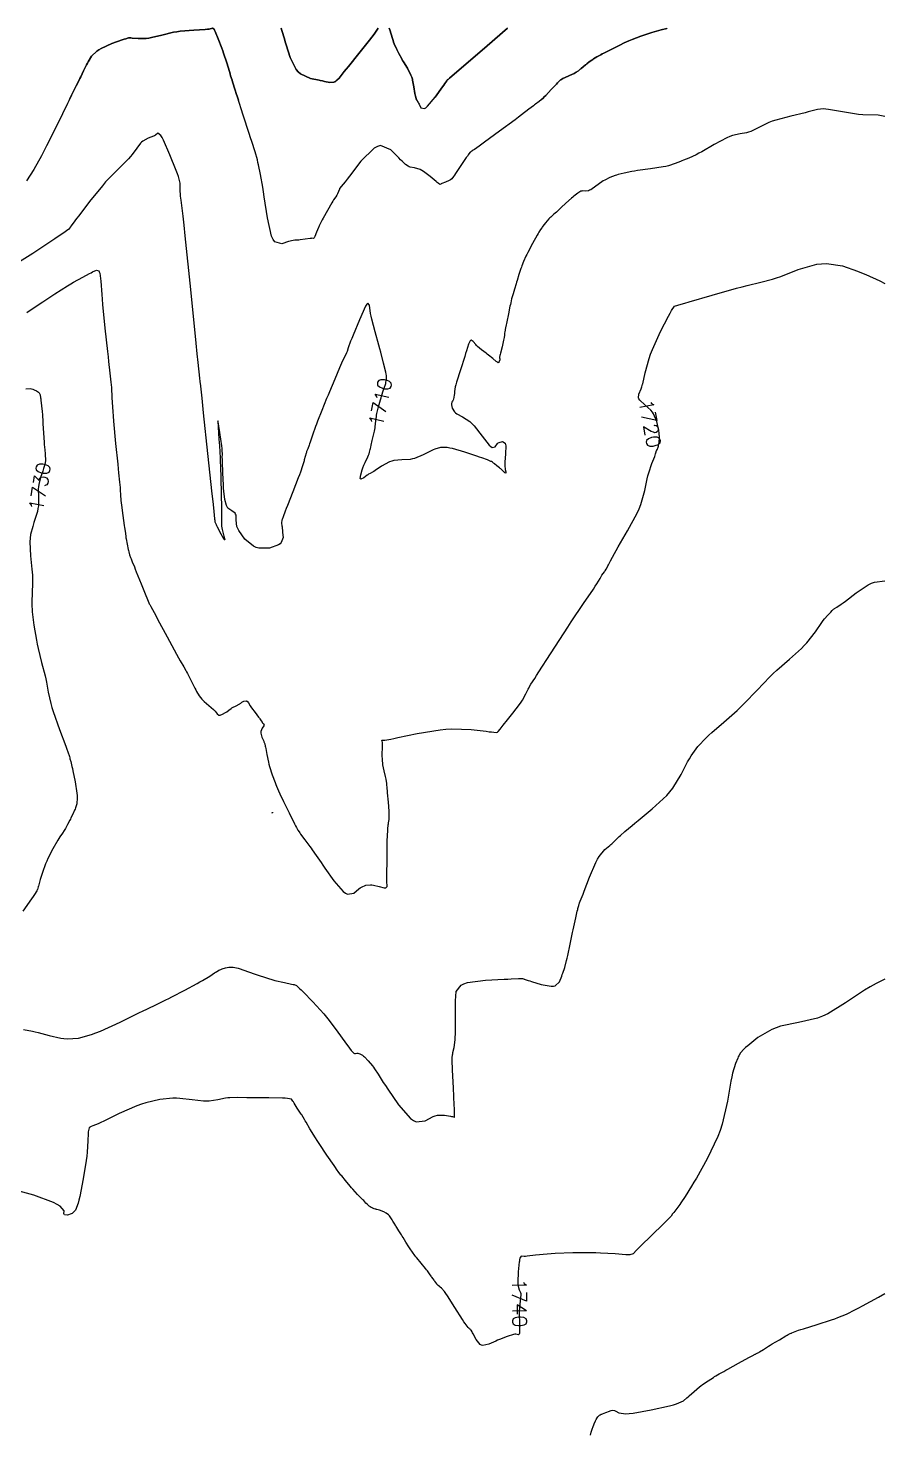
# Model space of a CAD drawing. Header units: metres. Extents: x 837477 to 838477, y 1189014 to 1191014.
# Drawn here: x 838248.2 to 838476.5, y 1190638.9 to 1191013.9 of the extents above; entities that cross this region are included whole.
import ezdxf

# ---------------------------------------------------------------- set-up
doc = ezdxf.new("R2010")
doc.units = ezdxf.units.M
doc.header["$LTSCALE"] = 0.3
doc.layers.add('COTAS 10', color=1, linetype='Continuous')
doc.styles.get("Standard").update_dxf_attribs({"font": 'simplex.shx'})

msp = doc.modelspace()

# ---------------------------------------------------------------- linework, layer by layer
at = {"layer": 'COTAS 10'}
for points, elevation in [([(838384.742, 1190994.695), (838385.407, 1190995.26), (838385.745, 1190995.581), (838386.106, 1190995.937), (838387.602, 1190997.513), (838388.988, 1190999.01), (838389.28, 1190999.317), (838389.531, 1190999.577), (838389.971, 1191000), (838390.104, 1191000.128), (838390.649, 1191000.45), (838390.881, 1191000.567), (838391.15, 1191000.696), (838392.417, 1191001.259), (838393.703, 1191001.848), (838393.984, 1191001.993), (838394.232, 1191002.13), (838394.857, 1191002.558), (838395.3, 1191002.948), (838395.434, 1191003.062), (838395.573, 1191003.178), (838396.115, 1191003.616), (838396.711, 1191004.085), (838396.883, 1191004.221), (838397.06, 1191004.358), (838397.723, 1191004.876), (838398.446, 1191005.405), (838398.66, 1191005.551), (838398.879, 1191005.696), (838399.718, 1191006.217), (838400.81, 1191006.82), (838401.188, 1191007.018), (838401.599, 1191007.229), (838403.359, 1191008.099), (838405.122, 1191008.965), (838405.535, 1191009.173), (838405.916, 1191009.367), (838407.021, 1191009.953), (838408.242, 1191010.526), (838408.696, 1191010.712), (838409.2, 1191010.91), (838411.44, 1191011.723), (838413.835, 1191012.527), (838414.438, 1191012.718), (838415.015, 1191012.897), (838416.879, 1191013.429), (838418.358, 1191013.832), (838418.496, 1191013.872), (838418.358, 1191013.832), (838416.879, 1191013.429), (838415.015, 1191012.897), (838414.438, 1191012.718), (838413.835, 1191012.527), (838411.44, 1191011.723), (838409.2, 1191010.91), (838408.696, 1191010.712), (838408.242, 1191010.526), (838407.021, 1191009.953), (838405.916, 1191009.367), (838405.535, 1191009.173), (838405.122, 1191008.965), (838403.359, 1191008.099), (838401.599, 1191007.229), (838401.188, 1191007.018), (838400.81, 1191006.82), (838399.718, 1191006.217), (838398.879, 1191005.696), (838398.66, 1191005.551), (838398.446, 1191005.405), (838397.723, 1191004.876), (838397.06, 1191004.358), (838396.883, 1191004.221), (838396.711, 1191004.085), (838396.115, 1191003.616), (838395.573, 1191003.178), (838395.434, 1191003.062), (838395.3, 1191002.948), (838394.857, 1191002.558), (838394.232, 1191002.13), (838393.984, 1191001.993), (838393.703, 1191001.848), (838392.417, 1191001.259), (838391.15, 1191000.696), (838390.881, 1191000.567), (838390.649, 1191000.45), (838390.104, 1191000.128), (838389.971, 1191000), (838389.531, 1190999.577), (838389.28, 1190999.317), (838388.988, 1190999.01), (838387.602, 1190997.513), (838386.106, 1190995.937), (838385.745, 1190995.581), (838385.407, 1190995.26), (838384.382, 1190994.39), (838383.429, 1190993.676), (838383.137, 1190993.452), (838382.833, 1190993.219), (838381.633, 1190992.283), (838379.655, 1190990.772), (838378.861, 1190990.177), (838377.959, 1190989.503), (838373.81, 1190986.43), (838369.839, 1190983.512), (838369.049, 1190982.937), (838368.393, 1190982.463), (838367.145, 1190981.589), (838366.804, 1190981.384), (838366.72, 1190981.331), (838366.642, 1190981.28), (838366.397, 1190981.107), (838366.197, 1190980.951), (838366.146, 1190980.911), (838366.097, 1190980.872), (838365.935, 1190980.739), (838365.474, 1190980.13), (838365.237, 1190979.79), (838364.952, 1190979.376), (838363.525, 1190977.263), (838362.096, 1190975.139), (838361.81, 1190974.719), (838361.571, 1190974.371), (838361.101, 1190973.722), (838360.744, 1190973.486), (838360.576, 1190973.398), (838360.377, 1190973.301), (838359.407, 1190972.872), (838358.461, 1190972.479), (838358.277, 1190972.404), (838358.126, 1190972.345), (838357.866, 1190972.255), (838357.457, 1190972.581), (838357.213, 1190972.784), (838356.913, 1190973.036), (838355.358, 1190974.352), (838353.544, 1190975.698), (838353.08, 1190975.969), (838352.634, 1190976.196), (838351.161, 1190976.647), (838349.962, 1190976.881), (838349.688, 1190976.97), (838349.439, 1190977.069), (838348.748, 1190977.517), (838347.829, 1190978.439), (838347.437, 1190978.837), (838346.984, 1190979.298), (838344.85, 1190981.479), (838342.087, 1190982.593), (838341.239, 1190982.38), (838340.354, 1190981.942), (838336.857, 1190978.477), (838333.782, 1190974.435), (838333.164, 1190973.632), (838332.647, 1190972.966), (838331.619, 1190971.703), (838331.279, 1190971.272), (838331.195, 1190971.13), (838331.116, 1190970.978), (838330.864, 1190970.35), (838330.617, 1190969.711), (838330.539, 1190969.552), (838330.458, 1190969.402), (838330.133, 1190968.927), (838329.583, 1190968.111), (838329.36, 1190967.746), (838329.106, 1190967.32), (838327.933, 1190965.279), (838326.795, 1190963.256), (838326.563, 1190962.842), (838326.367, 1190962.49), (838325.959, 1190961.747), (838325.714, 1190961.204), (838325.62, 1190960.979), (838325.515, 1190960.72), (838325.043, 1190959.517), (838324.58, 1190958.399), (838324.481, 1190958.194), (838324.394, 1190958.035), (838324.185, 1190957.842), (838323.775, 1190957.876), (838323.561, 1190957.86), (838323.303, 1190957.834), (838320.626, 1190957.455), (838320.31, 1190957.42), (838320.022, 1190957.395), (838319.228, 1190957.374), (838318.328, 1190957.242), (838317.975, 1190957.146), (838317.577, 1190957.024), (838315.762, 1190956.369), (838313.89, 1190956.942), (838313.456, 1190957.595), (838313.058, 1190958.462), (838311.924, 1190963.375), (838311.101, 1190968.978), (838310.899, 1190970.279), (838310.709, 1190971.473), (838310.118, 1190974.879), (838309.576, 1190977.45), (838309.418, 1190978.117), (838309.256, 1190978.764), (838308.639, 1190980.936), (838307.77, 1190983.677), (838307.448, 1190984.682), (838307.092, 1190985.794), (838305.511, 1190990.701), (838303.969, 1190995.476), (838303.637, 1190996.506), (838303.346, 1190997.408), (838302.638, 1190999.612), (838302.516, 1191000), (838302.132, 1191001.22), (838301.969, 1191001.747), (838301.796, 1191002.31), (838301.088, 1191004.641), (838300.275, 1191007.188), (838300.035, 1191007.888), (838299.79, 1191008.585), (838298.854, 1191011.083), (838298.028, 1191013.026), (838297.853, 1191013.372), (838297.701, 1191013.637), (838297.343, 1191013.902), (838296.446, 1191013.652), (838295.953, 1191013.593), (838295.354, 1191013.537), (838292.309, 1191013.368), (838288.726, 1191013.079), (838287.788, 1191012.948), (838286.874, 1191012.794), (838283.769, 1191012.053), (838281.006, 1191011.372), (838280.308, 1191011.256), (838279.639, 1191011.171), (838277.463, 1191011.127), (838275.859, 1191011.255), (838275.551, 1191011.28), (838275.301, 1191011.299), (838274.889, 1191011.328), (838274.201, 1191011.088), (838273.777, 1191010.938), (838273.252, 1191010.751), (838270.513, 1191009.772), (838267.609, 1191008.515), (838266.98, 1191008.153), (838266.427, 1191007.785), (838265.059, 1191006.402), (838264.205, 1191004.94), (838263.975, 1191004.521), (838263.747, 1191004.096), (838262.948, 1191002.511), (838262.171, 1191000.912), (838261.957, 1191000.478), (838261.743, 1191000.048), (838261.719, 1191000), (838260.976, 1190998.526), (838259.742, 1190996.049), (838259.234, 1190995.016), (838258.654, 1190993.833), (838255.959, 1190988.308), (838253.077, 1190982.499), (838252.378, 1190981.137), (838251.723, 1190979.882), (838249.719, 1190976.24), (838247.758, 1190973.208)], 1700), ([(838259.077, 1190994.695), (838259.234, 1190995.016), (838259.742, 1190996.049), (838260.976, 1190998.526), (838261.719, 1191000), (838261.743, 1191000.048), (838261.957, 1191000.478), (838262.171, 1191000.912), (838262.948, 1191002.511), (838263.747, 1191004.096), (838263.975, 1191004.521), (838264.205, 1191004.94), (838265.059, 1191006.402), (838266.427, 1191007.785), (838266.98, 1191008.153), (838267.609, 1191008.515), (838270.513, 1191009.772), (838273.252, 1191010.751), (838273.777, 1191010.938), (838274.201, 1191011.088), (838274.889, 1191011.328), (838275.301, 1191011.299), (838275.551, 1191011.28), (838275.859, 1191011.255), (838277.463, 1191011.127), (838279.639, 1191011.171), (838280.308, 1191011.256), (838281.006, 1191011.372), (838283.769, 1191012.053), (838286.874, 1191012.794), (838287.788, 1191012.948), (838288.726, 1191013.079), (838292.309, 1191013.368), (838295.354, 1191013.537), (838295.953, 1191013.593), (838296.446, 1191013.652), (838297.343, 1191013.902), (838297.701, 1191013.637), (838297.853, 1191013.372), (838298.028, 1191013.026), (838298.854, 1191011.083), (838299.79, 1191008.585), (838300.035, 1191007.888), (838300.275, 1191007.188), (838301.088, 1191004.641), (838301.796, 1191002.31), (838301.969, 1191001.747), (838302.132, 1191001.22), (838302.516, 1191000), (838302.638, 1190999.612), (838303.346, 1190997.408), (838303.637, 1190996.506), (838303.969, 1190995.476), (838304.221, 1190994.695)], 1700), ([(838351.784, 1190994.695), (838351.716, 1190994.824), (838351.401, 1190995.74), (838351.32, 1190996.095), (838351.242, 1190996.493), (838350.985, 1190998.296), (838350.637, 1191000), (838350.572, 1191000.321), (838350.396, 1191000.859), (838350.193, 1191001.388), (838349.237, 1191003.216), (838348.207, 1191004.885), (838347.957, 1191005.313), (838347.722, 1191005.727), (838347.003, 1191007.1), (838346.459, 1191008.214), (838346.336, 1191008.464), (838346.224, 1191008.689), (838345.916, 1191009.294), (838345.573, 1191010.205), (838345.439, 1191010.623), (838345.288, 1191011.114), (838344.601, 1191013.484), (838344.421, 1191013.872), (838344.601, 1191013.484), (838345.288, 1191011.114), (838345.439, 1191010.623), (838345.573, 1191010.205), (838345.916, 1191009.294), (838346.224, 1191008.689), (838346.336, 1191008.464), (838346.459, 1191008.214), (838347.003, 1191007.1), (838347.722, 1191005.727), (838347.957, 1191005.313), (838348.207, 1191004.885), (838349.237, 1191003.216), (838350.193, 1191001.388), (838350.396, 1191000.859), (838350.572, 1191000.321), (838350.637, 1191000), (838350.985, 1190998.296), (838351.242, 1190996.493), (838351.32, 1190996.095), (838351.401, 1190995.74), (838351.716, 1190994.824), (838352.094, 1190994.106), (838352.215, 1190993.877), (838352.342, 1190993.634), (838352.857, 1190992.648), (838353.776, 1190992.436), (838354.157, 1190992.681), (838354.594, 1190993.059), (838356.629, 1190995.52), (838358.568, 1190998.213), (838358.944, 1190998.736), (838359.25, 1190999.162), (838359.776, 1190999.899), (838359.836, 1190999.993), (838359.84, 1191000), (838359.849, 1191000.014), (838359.861, 1191000.032), (838359.889, 1191000.082), (838359.906, 1191000.11), (838359.91, 1191000.116), (838359.914, 1191000.121), (838359.928, 1191000.131), (838359.939, 1191000.134), (838359.942, 1191000.135), (838359.945, 1191000.135), (838359.954, 1191000.136), (838359.963, 1191000.136), (838359.966, 1191000.135), (838359.974, 1191000.132), (838360.06, 1191000.198), (838360.112, 1191000.24), (838360.175, 1191000.293), (838360.503, 1191000.574), (838370.51, 1191009.198), (838375.918, 1191013.872), (838370.51, 1191009.198), (838360.503, 1191000.574), (838360.175, 1191000.293), (838360.112, 1191000.24), (838360.06, 1191000.198), (838359.974, 1191000.132), (838359.966, 1191000.135), (838359.963, 1191000.136), (838359.954, 1191000.136), (838359.945, 1191000.135), (838359.942, 1191000.135), (838359.939, 1191000.134), (838359.928, 1191000.131), (838359.914, 1191000.121), (838359.91, 1191000.116), (838359.906, 1191000.11), (838359.889, 1191000.082), (838359.861, 1191000.032), (838359.849, 1191000.014), (838359.84, 1191000), (838359.836, 1190999.993), (838359.776, 1190999.899), (838359.25, 1190999.162), (838358.944, 1190998.736), (838358.568, 1190998.213), (838356.629, 1190995.52), (838355.947, 1190994.695)], 1690), ([(838476.514, 1190990.37), (838474.685, 1190990.71), (838470.619, 1190990.818), (838469.528, 1190990.908), (838468.451, 1190991.025), (838464.685, 1190991.664), (838461.512, 1190992.244), (838460.808, 1190992.324), (838460.181, 1190992.368), (838458.548, 1190992.234), (838456.768, 1190991.743), (838456.048, 1190991.563), (838455.229, 1190991.362), (838451.451, 1190990.478), (838447.451, 1190989.397), (838446.492, 1190989.074), (838445.597, 1190988.74), (838442.903, 1190987.445), (838440.756, 1190986.349), (838440.206, 1190986.141), (838439.676, 1190985.973), (838437.923, 1190985.709), (838435.876, 1190985.273), (838435.161, 1190984.998), (838434.381, 1190984.655), (838431.029, 1190982.857), (838427.699, 1190980.947), (838426.933, 1190980.534), (838426.235, 1190980.171), (838424.278, 1190979.278), (838422.8, 1190978.704), (838422.404, 1190978.542), (838422.013, 1190978.379), (838420.651, 1190977.778), (838418.829, 1190977.194), (838418.149, 1190977.042), (838417.393, 1190976.895), (838414.028, 1190976.395), (838410.603, 1190975.935), (838409.808, 1190975.813), (838409.081, 1190975.693), (838407.01, 1190975.277), (838405.435, 1190974.848), (838405.019, 1190974.72), (838404.613, 1190974.588), (838403.222, 1190974.077), (838401.842, 1190973.4), (838401.443, 1190973.164), (838401.036, 1190972.906), (838399.508, 1190971.799), (838398.111, 1190970.84), (838397.788, 1190970.676), (838397.492, 1190970.556), (838396.651, 1190970.489), (838395.945, 1190970.536), (838395.733, 1190970.489), (838395.514, 1190970.415), (838394.668, 1190969.928), (838393.64, 1190969.118), (838393.307, 1190968.841), (838392.954, 1190968.54), (838391.503, 1190967.259), (838390.217, 1190966.082), (838389.967, 1190965.846), (838389.763, 1190965.65), (838389.411, 1190965.265), (838389.208, 1190965.035), (838389.098, 1190964.935), (838388.965, 1190964.82), (838388.291, 1190964.276), (838387.453, 1190963.538), (838387.216, 1190963.302), (838386.977, 1190963.051), (838386.097, 1190962.028), (838385.342, 1190961.077), (838385.182, 1190960.871), (838385.043, 1190960.69), (838384.719, 1190960.246), (838384.281, 1190959.495), (838384.07, 1190959.12), (838383.821, 1190958.674), (838382.595, 1190956.459), (838381.326, 1190954.1), (838381.05, 1190953.563), (838380.805, 1190953.075), (838380.192, 1190951.73), (838379.763, 1190950.578), (838379.634, 1190950.212), (838379.501, 1190949.825), (838378.988, 1190948.259), (838378.474, 1190946.622), (838378.341, 1190946.191), (838378.212, 1190945.769), (838377.78, 1190944.327), (838377.418, 1190943.085), (838377.332, 1190942.791), (838377.253, 1190942.517), (838377.023, 1190941.706), (838376.776, 1190940.683), (838376.688, 1190940.276), (838376.59, 1190939.816), (838376.162, 1190937.706), (838375.751, 1190935.644), (838375.664, 1190935.214), (838375.588, 1190934.845), (838375.411, 1190934.02), (838375.316, 1190933.602), (838375.293, 1190933.489), (838375.271, 1190933.378), (838375.203, 1190932.987), (838375.153, 1190932.618), (838375.142, 1190932.519), (838375.134, 1190932.423), (838375.117, 1190932.09), (838375.015, 1190931.419), (838374.953, 1190931.109), (838374.876, 1190930.746), (838374.476, 1190928.988), (838374.073, 1190927.277), (838373.995, 1190926.943), (838373.931, 1190926.671), (838373.818, 1190926.196), (838373.812, 1190926.078), (838373.815, 1190926.031), (838373.82, 1190925.978), (838373.856, 1190925.736), (838373.859, 1190925.453), (838373.844, 1190925.375), (838373.822, 1190925.296), (838373.683, 1190925.013), (838373.535, 1190924.785), (838373.507, 1190924.741), (838373.484, 1190924.707), (838373.448, 1190924.653), (838373.226, 1190924.831), (838373.085, 1190924.943), (838372.911, 1190925.081), (838371.995, 1190925.806), (838370.847, 1190926.717), (838370.525, 1190926.972), (838370.202, 1190927.229), (838369.021, 1190928.169), (838367.948, 1190929.081), (838367.693, 1190929.32), (838367.456, 1190929.554), (838366.752, 1190930.349), (838366.21, 1190930.705), (838366.075, 1190930.663), (838365.946, 1190930.559), (838365.538, 1190929.672), (838364.99, 1190927.845), (838364.774, 1190927.148), (838364.529, 1190926.369), (838363.413, 1190922.865), (838362.375, 1190919.518), (838362.179, 1190918.837), (838362.023, 1190918.264), (838361.791, 1190917.08), (838361.779, 1190916.533), (838361.761, 1190916.36), (838361.737, 1190916.179), (838361.598, 1190915.449), (838361.411, 1190914.778), (838361.357, 1190914.634), (838361.301, 1190914.507), (838361.09, 1190914.202), (838360.973, 1190913.846), (838360.975, 1190913.688), (838360.994, 1190913.503), (838361.187, 1190912.622), (838361.79, 1190911.623), (838362.066, 1190911.365), (838362.39, 1190911.115), (838363.953, 1190910.278), (838365.891, 1190909.015), (838366.451, 1190908.495), (838367.022, 1190907.903), (838369.167, 1190905.15), (838371.047, 1190902.752), (838371.451, 1190902.383), (838371.804, 1190902.142), (838372.657, 1190902.334), (838373.266, 1190903.17), (838373.465, 1190903.333), (838373.677, 1190903.467), (838374.557, 1190903.708), (838375.277, 1190903.241), (838375.39, 1190902.93), (838375.466, 1190902.539), (838375.425, 1190900.471), (838375.237, 1190898.247), (838375.22, 1190897.758), (838375.218, 1190897.324), (838375.336, 1190896.217), (838375.486, 1190895.615), (838375.503, 1190895.501), (838375.511, 1190895.409), (838375.451, 1190895.264), (838375.258, 1190895.36), (838375.181, 1190895.419), (838375.094, 1190895.494), (838374.695, 1190895.882), (838374.171, 1190896.388), (838374.006, 1190896.536), (838373.832, 1190896.687), (838373.128, 1190897.265), (838372.487, 1190897.772), (838372.351, 1190897.879), (838372.234, 1190897.971), (838371.962, 1190898.185), (838371.653, 1190898.353), (838371.513, 1190898.416), (838371.348, 1190898.487), (838370.556, 1190898.804), (838369.057, 1190899.342), (838368.447, 1190899.553), (838367.752, 1190899.79), (838364.541, 1190900.867), (838361.262, 1190901.821), (838360.525, 1190901.979), (838359.862, 1190902.093), (838358.085, 1190902.122), (838356.591, 1190901.664), (838356.106, 1190901.47), (838355.59, 1190901.247), (838353.47, 1190900.198), (838351.185, 1190899.229), (838350.565, 1190899.056), (838349.95, 1190898.925), (838347.777, 1190898.796), (838345.65, 1190898.629), (838345.064, 1190898.474), (838344.479, 1190898.271), (838342.38, 1190897.146), (838340.641, 1190895.977), (838340.284, 1190895.747), (838339.98, 1190895.558), (838339.332, 1190895.213), (838338.885, 1190894.987), (838338.709, 1190894.873), (838338.51, 1190894.736), (838337.603, 1190894.055), (838336.842, 1190893.677), (838336.736, 1190893.732), (838336.675, 1190893.856), (838336.83, 1190894.877), (838337.232, 1190896.154), (838337.326, 1190896.439), (838337.413, 1190896.694), (838337.664, 1190897.366), (838337.917, 1190897.942), (838338.005, 1190898.136), (838338.1, 1190898.346), (838338.508, 1190899.227), (838338.887, 1190900.08), (838338.964, 1190900.272), (838339.029, 1190900.444), (838339.164, 1190900.903), (838339.312, 1190901.577), (838339.385, 1190901.884), (838339.472, 1190902.244), (838339.59, 1190902.715), (838339.903, 1190903.979), (838340.332, 1190905.761), (838340.419, 1190906.15), (838340.492, 1190906.493), (838340.637, 1190907.358), (838340.698, 1190907.997), (838340.717, 1190908.199), (838340.737, 1190908.411), (838340.816, 1190909.268), (838340.982, 1190910.394), (838341.057, 1190910.776), (838341.145, 1190911.189), (838341.563, 1190912.937), (838342.074, 1190914.82), (838342.219, 1190915.319), (838342.365, 1190915.807), (838342.909, 1190917.49), (838343.37, 1190918.903), (838343.465, 1190919.221), (838343.545, 1190919.507), (838343.716, 1190920.279), (838343.64, 1190921.279), (838343.565, 1190921.709), (838343.466, 1190922.206), (838342.914, 1190924.557), (838342.138, 1190927.536), (838341.898, 1190928.429), (838341.647, 1190929.352), (838340.649, 1190932.931), (838339.771, 1190936.322), (838339.595, 1190937.127), (838339.448, 1190937.874), (838339.159, 1190940.087), (838338.681, 1190940.604), (838338.415, 1190940.281), (838338.092, 1190939.757), (838336.44, 1190936.183), (838334.753, 1190932.056), (838334.407, 1190931.183), (838334.114, 1190930.427), (838333.494, 1190928.671), (838333.163, 1190927.67), (838333.052, 1190927.389), (838332.933, 1190927.107), (838332.434, 1190926.077), (838331.705, 1190924.568), (838331.441, 1190923.984), (838331.149, 1190923.328), (838329.872, 1190920.359), (838328.463, 1190916.987), (838328.089, 1190916.078), (838327.721, 1190915.178), (838326.449, 1190912.017), (838325.322, 1190909.116), (838325.045, 1190908.382), (838324.783, 1190907.677), (838323.967, 1190905.376), (838323.333, 1190903.541), (838323.186, 1190903.129), (838323.053, 1190902.758), (838322.675, 1190901.766), (838322.393, 1190901.015), (838322.321, 1190900.796), (838322.25, 1190900.572), (838322.013, 1190899.724), (838321.77, 1190898.813), (838321.696, 1190898.55), (838321.619, 1190898.281), (838321.315, 1190897.271), (838320.717, 1190895.573), (838320.454, 1190894.87), (838320.15, 1190894.067), (838318.702, 1190890.329), (838317.255, 1190886.632), (838316.951, 1190885.855), (838316.69, 1190885.185), (838316.097, 1190883.654), (838315.835, 1190882.926), (838315.783, 1190882.761), (838315.739, 1190882.612), (838315.655, 1190882.208), (838315.651, 1190881.907), (838315.658, 1190881.824), (838315.669, 1190881.74), (838315.738, 1190881.437), (838315.818, 1190881.122), (838315.836, 1190881.031), (838315.852, 1190880.938), (838315.893, 1190880.589), (838315.944, 1190879.994), (838315.967, 1190879.747), (838315.993, 1190879.465), (838316.115, 1190878.145), (838315.646, 1190876.767), (838315.298, 1190876.447), (838314.856, 1190876.154), (838312.476, 1190875.317), (838309.655, 1190875.272), (838308.935, 1190875.478), (838308.242, 1190875.778), (838305.959, 1190877.651), (838304.313, 1190879.951), (838304.022, 1190880.52), (838303.801, 1190881.061), (838303.594, 1190882.772), (838303.571, 1190884.078), (838303.466, 1190884.364), (838303.318, 1190884.618), (838302.427, 1190885.258), (838301.43, 1190885.977), (838301.215, 1190886.279), (838301.026, 1190886.626), (838300.566, 1190888.252), (838300.309, 1190890.516), (838300.248, 1190891.265), (838300.192, 1190892.068), (838300.026, 1190895.409), (838299.934, 1190898.405), (838299.923, 1190898.99), (838299.92, 1190899.469), (838299.963, 1190900.315), (838299.91, 1190901.291), (838299.846, 1190901.853), (838299.76, 1190902.54), (838299.274, 1190906.073), (838298.819, 1190908.944), (838298.753, 1190909.214), (838298.713, 1190909.255), (838298.787, 1190907.51), (838299.017, 1190904.297), (838299.076, 1190903.414), (838299.132, 1190902.534), (838299.32, 1190899.379), (838299.476, 1190895.993), (838299.513, 1190894.967), (838299.547, 1190893.904), (838299.648, 1190889.743), (838299.702, 1190885.949), (838299.707, 1190885.116), (838299.708, 1190884.377), (838299.676, 1190882.494), (838299.739, 1190881.114), (838299.801, 1190880.693), (838299.881, 1190880.254), (838300.328, 1190878.527), (838300.563, 1190877.489), (838300.51, 1190877.484), (838300.404, 1190877.603), (838299.595, 1190879.053), (838298.668, 1190880.887), (838298.488, 1190881.247), (838298.341, 1190881.543), (838298.089, 1190882.08), (838298.055, 1190882.213), (838298.046, 1190882.255), (838298.037, 1190882.298), (838298.007, 1190882.472), (838297.978, 1190882.686), (838297.97, 1190882.755), (838297.962, 1190882.829), (838297.932, 1190883.128), (838297.631, 1190885.998), (838297.451, 1190887.692), (838297.229, 1190889.776), (838296.08, 1190900.549), (838294.921, 1190911.402), (838294.505, 1190915.293), (838294.162, 1190918.491), (838294.075, 1190919.261), (838294.048, 1190919.487), (838294.021, 1190919.718), (838293.913, 1190920.598), (838293.476, 1190924.775), (838293.241, 1190927.085), (838292.956, 1190929.895), (838291.515, 1190944.209), (838290.052, 1190958.563), (838289.753, 1190961.398), (838289.5, 1190963.739), (838288.969, 1190968.08), (838288.789, 1190969.125), (838288.758, 1190969.388), (838288.734, 1190969.639), (838288.712, 1190970.452), (838288.724, 1190971.229), (838288.722, 1190971.458), (838288.717, 1190971.693), (838288.68, 1190972.592), (838288.231, 1190974.323), (838287.967, 1190975.083), (838287.643, 1190975.964), (838285.967, 1190980.159), (838284.215, 1190984.07), (838283.843, 1190984.772), (838283.52, 1190985.309), (838282.76, 1190985.874), (838282.096, 1190985.357), (838281.833, 1190985.212), (838281.535, 1190985.066), (838280.175, 1190984.532), (838278.74, 1190983.804), (838278.395, 1190983.535), (838278.073, 1190983.238), (838277.099, 1190981.922), (838275.902, 1190980.217), (838275.439, 1190979.675), (838274.919, 1190979.102), (838272.566, 1190976.778), (838269.677, 1190973.849), (838268.82, 1190972.894), (838267.938, 1190971.878), (838264.543, 1190967.69), (838261.63, 1190963.907), (838261.052, 1190963.147), (838260.572, 1190962.51), (838259.664, 1190961.248), (838259.407, 1190960.834), (838259.338, 1190960.733), (838259.27, 1190960.637), (838259.034, 1190960.336), (838257.413, 1190959.178), (838256.472, 1190958.542), (838255.318, 1190957.768), (838249.371, 1190953.83), (838242.305, 1190949.357)], 1710), ([(838247.81, 1190938.109), (838248.996, 1190938.945), (838250.717, 1190940.083), (838251.363, 1190940.508), (838252.082, 1190940.981), (838255.291, 1190943.087), (838258.671, 1190945.242), (838259.498, 1190945.746), (838260.277, 1190946.21), (838262.7, 1190947.552), (838264.549, 1190948.494), (838264.967, 1190948.707), (838265.344, 1190948.899), (838266.368, 1190949.416), (838267.004, 1190949.2), (838267.137, 1190948.929), (838267.252, 1190948.567), (838267.512, 1190946.499), (838267.77, 1190942.945), (838267.883, 1190941.647), (838268.015, 1190940.212), (838268.643, 1190933.894), (838269.302, 1190927.669), (838269.453, 1190926.292), (838269.591, 1190925.067), (838269.977, 1190921.895), (838270.237, 1190919.563), (838270.296, 1190918.866), (838270.349, 1190918.148), (838270.492, 1190915.372), (838270.707, 1190911.733), (838270.806, 1190910.472), (838270.922, 1190909.1), (838271.48, 1190903.228), (838272.049, 1190897.634), (838272.171, 1190896.437), (838272.277, 1190895.392), (838272.533, 1190892.892), (838272.665, 1190891.456), (838272.694, 1190891.083), (838272.719, 1190890.72), (838272.779, 1190889.497), (838272.897, 1190887.953), (838272.959, 1190887.388), (838273.033, 1190886.764), (838273.407, 1190884.011), (838273.785, 1190881.361), (838273.863, 1190880.801), (838273.928, 1190880.317), (838274.068, 1190879.194), (838274.176, 1190878.374), (838274.223, 1190878.081), (838274.276, 1190877.759), (838274.527, 1190876.357), (838274.812, 1190874.952), (838274.886, 1190874.629), (838274.959, 1190874.335), (838275.204, 1190873.508), (838275.455, 1190872.836), (838275.531, 1190872.638), (838275.61, 1190872.436), (838275.919, 1190871.665), (838276.479, 1190870.274), (838276.717, 1190869.681), (838276.991, 1190868.998), (838278.277, 1190865.781), (838279.515, 1190862.69), (838279.758, 1190862.087), (838279.958, 1190861.593), (838280.319, 1190860.721), (838280.449, 1190860.471), (838280.503, 1190860.369), (838280.564, 1190860.252), (838280.851, 1190859.712), (838281.723, 1190858.098), (838282.153, 1190857.304), (838282.666, 1190856.359), (838285.2, 1190851.693), (838287.746, 1190847.023), (838288.267, 1190846.075), (838288.707, 1190845.277), (838289.63, 1190843.643), (838290.172, 1190842.674), (838290.372, 1190842.296), (838290.594, 1190841.87), (838291.575, 1190839.935), (838292.59, 1190837.957), (838292.832, 1190837.504), (838293.059, 1190837.093), (838293.738, 1190835.95), (838294.481, 1190835.017), (838294.747, 1190834.739), (838295.04, 1190834.451), (838296.316, 1190833.338), (838297.544, 1190832.289), (838297.807, 1190832.041), (838298.037, 1190831.812), (838298.587, 1190831.14), (838299.007, 1190830.783), (838299.154, 1190830.753), (838299.315, 1190830.753), (838300.008, 1190831.001), (838300.734, 1190831.442), (838300.916, 1190831.563), (838301.089, 1190831.684), (838301.644, 1190832.119), (838302.249, 1190832.56), (838302.453, 1190832.685), (838302.674, 1190832.811), (838303.604, 1190833.277), (838304.425, 1190833.678), (838304.577, 1190833.763), (838304.696, 1190833.837), (838304.854, 1190834.011), (838304.946, 1190834.142), (838305.025, 1190834.188), (838305.126, 1190834.239), (838305.681, 1190834.461), (838306.3, 1190834.55), (838306.356, 1190834.537), (838306.441, 1190834.517), (838306.569, 1190834.459), (838306.923, 1190834.042), (838307.355, 1190833.297), (838307.533, 1190833.032), (838307.736, 1190832.742), (838308.677, 1190831.482), (838309.6, 1190830.27), (838309.791, 1190830.009), (838309.955, 1190829.781), (838310.312, 1190829.231), (838310.505, 1190828.926), (838310.51, 1190828.918), (838310.573, 1190828.84), (838310.639, 1190828.767), (838310.908, 1190828.532), (838311.035, 1190828.212), (838311.011, 1190828.084), (838310.963, 1190827.94), (838310.575, 1190827.277), (838310.221, 1190826.451), (838310.194, 1190826.203), (838310.197, 1190825.946), (838310.463, 1190824.951), (838310.862, 1190824.039), (838310.949, 1190823.836), (838311.026, 1190823.653), (838311.22, 1190823.171), (838311.383, 1190822.516), (838311.441, 1190822.225), (838311.503, 1190821.887), (838311.774, 1190820.268), (838312.183, 1190818.264), (838312.334, 1190817.683), (838312.501, 1190817.09), (838313.236, 1190814.854), (838314.004, 1190812.789), (838314.191, 1190812.305), (838314.367, 1190811.858), (838314.908, 1190810.56), (838315.63, 1190809.021), (838315.919, 1190808.423), (838316.247, 1190807.75), (838317.754, 1190804.699), (838319.178, 1190801.837), (838319.454, 1190801.284), (838319.679, 1190800.835), (838320.063, 1190800.077), (838320.376, 1190799.638), (838320.557, 1190799.391), (838320.778, 1190799.089), (838321.914, 1190797.541), (838323.227, 1190795.74), (838323.56, 1190795.278), (838323.88, 1190794.831), (838324.925, 1190793.35), (838326.232, 1190791.484), (838326.717, 1190790.794), (838327.256, 1190790.03), (838329.648, 1190786.647), (838332.129, 1190783.788), (838332.724, 1190783.355), (838333.279, 1190783.077), (838334.95, 1190783.368), (838336.303, 1190784.477), (838336.657, 1190784.715), (838337.002, 1190784.923), (838338.176, 1190785.425), (838339.402, 1190785.565), (838339.781, 1190785.544), (838340.177, 1190785.498), (838341.748, 1190785.118), (838343.091, 1190784.785), (838343.343, 1190784.769), (838343.543, 1190784.785), (838343.832, 1190785.118), (838343.799, 1190786.553), (838343.796, 1190787.263), (838343.795, 1190788.11), (838343.817, 1190792.3), (838343.872, 1190796.625), (838343.894, 1190797.556), (838343.918, 1190798.372), (838344.028, 1190800.358), (838344.154, 1190801.51), (838344.189, 1190801.799), (838344.223, 1190802.077), (838344.346, 1190802.972), (838344.397, 1190804.178), (838344.386, 1190804.651), (838344.365, 1190805.185), (838344.197, 1190807.615), (838343.982, 1190810.093), (838343.931, 1190810.657), (838343.884, 1190811.168), (838343.744, 1190812.571), (838343.568, 1190813.726), (838343.499, 1190814.079), (838343.421, 1190814.448), (838343.064, 1190815.904), (838342.733, 1190817.541), (838342.671, 1190818.024), (838342.622, 1190818.521), (838342.554, 1190820.423), (838342.573, 1190822.053), (838342.579, 1190822.379), (838342.586, 1190822.65), (838342.616, 1190823.174), (838342.622, 1190823.374), (838342.614, 1190823.441), (838342.602, 1190823.512), (838342.525, 1190823.812), (838342.468, 1190824.064), (838342.469, 1190824.106), (838342.477, 1190824.136), (838342.566, 1190824.143), (838342.753, 1190824.094), (838342.823, 1190824.088), (838342.901, 1190824.085), (838343.245, 1190824.104), (838344.808, 1190824.403), (838345.654, 1190824.577), (838346.679, 1190824.791), (838351.874, 1190825.891), (838357.948, 1190826.875), (838359.528, 1190827.015), (838361.063, 1190827.098), (838366.238, 1190826.919), (838370.228, 1190826.462), (838371.017, 1190826.37), (838371.668, 1190826.292), (838372.878, 1190826.133), (838373.237, 1190826.23), (838373.352, 1190826.313), (838373.474, 1190826.421), (838373.972, 1190827.014), (838374.817, 1190828.123), (838375.159, 1190828.557), (838375.546, 1190829.044), (838377.332, 1190831.261), (838379.144, 1190833.616), (838379.547, 1190834.192), (838379.908, 1190834.735), (838380.856, 1190836.417), (838381.463, 1190837.704), (838381.609, 1190837.997), (838381.746, 1190838.263), (838382.158, 1190838.995), (838383.174, 1190840.582), (838383.691, 1190841.387), (838384.31, 1190842.35), (838387.396, 1190847.15), (838391.031, 1190852.75), (838391.997, 1190854.218), (838392.944, 1190855.65), (838396.216, 1190860.525), (838398.809, 1190864.373), (838399.329, 1190865.158), (838399.762, 1190865.822), (838400.611, 1190867.206), (838400.914, 1190867.771), (838401.004, 1190867.917), (838401.095, 1190868.06), (838401.445, 1190868.541), (838401.793, 1190868.999), (838401.882, 1190869.127), (838401.97, 1190869.255), (838402.262, 1190869.725), (838402.598, 1190870.346), (838402.712, 1190870.57), (838402.836, 1190870.816), (838403.359, 1190871.896), (838404.416, 1190873.868), (838404.875, 1190874.677), (838405.408, 1190875.6), (838407.932, 1190879.883), (838410.458, 1190884.587), (838410.99, 1190885.776), (838411.45, 1190886.915), (838412.509, 1190890.617), (838413.162, 1190893.785), (838413.366, 1190894.587), (838413.58, 1190895.357), (838414.436, 1190897.868), (838415.171, 1190899.742), (838415.309, 1190900.11), (838415.418, 1190900.414), (838415.572, 1190900.966), (838415.555, 1190901.075), (838415.555, 1190901.099), (838415.558, 1190901.12), (838415.587, 1190901.172), (838415.643, 1190901.233), (838415.663, 1190901.259), (838415.684, 1190901.289), (838415.777, 1190901.433), (838415.897, 1190901.689), (838415.935, 1190901.79), (838415.976, 1190901.905), (838416.141, 1190902.43), (838416.293, 1190903.15), (838416.325, 1190903.387), (838416.352, 1190903.641), (838416.414, 1190904.696), (838416.325, 1190906.065), (838416.257, 1190906.518), (838416.17, 1190907.002), (838415.701, 1190909.014), (838414.859, 1190911.054), (838414.536, 1190911.556), (838414.175, 1190912.031), (838412.55, 1190913.516), (838411.164, 1190914.742), (838410.954, 1190915.053), (838410.82, 1190915.352), (838410.961, 1190916.33), (838411.599, 1190917.747), (838411.778, 1190918.323), (838411.958, 1190918.979), (838411.985, 1190919.101), (838412.614, 1190922.009), (838413.648, 1190925.857), (838414.065, 1190927.028), (838414.54, 1190928.245), (838416.73, 1190933.02), (838418.858, 1190937.14), (838419.294, 1190937.943), (838419.663, 1190938.599), (838420.444, 1190939.75), (838422.19, 1190940.329), (838423.167, 1190940.624), (838424.358, 1190940.979), (838430.444, 1190942.748), (838436.988, 1190944.582), (838438.468, 1190944.978), (838439.803, 1190945.325), (838443.426, 1190946.174), (838446.592, 1190947.011), (838447.639, 1190947.351), (838448.761, 1190947.738), (838453.426, 1190949.526), (838458.367, 1190950.95), (838459.662, 1190951.107), (838460.924, 1190951.162), (838465.22, 1190950.507), (838469.239, 1190949.088), (838470.328, 1190948.661), (838471.405, 1190948.221), (838475.209, 1190946.509), (838476.514, 1190945.858)], 1720), ([(838247.566, 1190917.793), (838248.728, 1190917.886), (838249.393, 1190917.645), (838249.572, 1190917.575), (838249.749, 1190917.503), (838250.37, 1190917.233), (838250.885, 1190916.896), (838250.996, 1190916.782), (838251.093, 1190916.66), (838251.326, 1190916.145), (838251.476, 1190915.35), (838251.521, 1190915.052), (838251.566, 1190914.719), (838251.741, 1190913.232), (838251.893, 1190911.752), (838251.924, 1190911.422), (838251.95, 1190911.128), (838252.004, 1190910.357), (838252.052, 1190909.364), (838252.075, 1190908.93), (838252.101, 1190908.426), (838252.23, 1190906.032), (838252.392, 1190903.457), (838252.439, 1190902.839), (838252.488, 1190902.263), (838252.672, 1190900.524), (838252.733, 1190899.776), (838252.781, 1190899.177), (838252.781, 1190898.846), (838252.768, 1190898.534), (838252.615, 1190897.563), (838252.295, 1190896.522), (838252.176, 1190896.165), (838252.045, 1190895.779), (838251.466, 1190894.141), (838250.982, 1190892.232), (838250.911, 1190891.676), (838250.867, 1190891.108), (838250.936, 1190888.957), (838250.895, 1190886.559), (838250.781, 1190885.836), (838250.623, 1190885.087), (838249.684, 1190882.165), (838249.386, 1190881.074), (838248.797, 1190878.92), (838248.673, 1190877.967), (838248.6, 1190876.99), (838248.775, 1190873.262), (838249.178, 1190869.73), (838249.25, 1190868.876), (838249.304, 1190868.076), (838249.353, 1190865.633), (838249.279, 1190863.723), (838249.255, 1190863.259), (838249.23, 1190862.823), (838249.126, 1190861.481), (838249.148, 1190859.746), (838249.202, 1190859.063), (838249.277, 1190858.291), (838249.72, 1190854.771), (838250.385, 1190850.746), (838250.6, 1190849.656), (838250.829, 1190848.577), (838251.765, 1190844.771), (838252.656, 1190841.29), (838252.855, 1190840.417), (838253.035, 1190839.582), (838253.512, 1190836.895), (838254.186, 1190833.885), (838254.489, 1190832.846), (838254.843, 1190831.719), (838256.544, 1190826.909), (838258.182, 1190822.531), (838258.497, 1190821.677), (838258.751, 1190820.977), (838259.17, 1190819.743), (838259.238, 1190819.409), (838259.272, 1190819.276), (838259.311, 1190819.127), (838259.508, 1190818.445), (838259.83, 1190817.127), (838259.948, 1190816.577), (838260.079, 1190815.948), (838260.659, 1190813.004), (838261.131, 1190809.997), (838261.195, 1190809.327), (838261.228, 1190808.727), (838261.106, 1190807.147), (838260.76, 1190806.046), (838260.652, 1190805.748), (838260.539, 1190805.454), (838260.089, 1190804.415), (838259.578, 1190803.364), (838259.428, 1190803.062), (838259.273, 1190802.755), (838258.678, 1190801.607), (838258.087, 1190800.543), (838257.934, 1190800.29), (838257.785, 1190800.055), (838257.286, 1190799.355), (838256.615, 1190798.354), (838256.357, 1190797.93), (838256.069, 1190797.441), (838254.77, 1190795.145), (838253.424, 1190792.527), (838253.106, 1190791.836), (838252.812, 1190791.159), (838251.949, 1190788.837), (838251.368, 1190786.979), (838251.253, 1190786.595), (838251.156, 1190786.268), (838250.97, 1190785.558), (838250.9, 1190785.208), (838250.876, 1190785.108), (838250.851, 1190785.006), (838250.745, 1190784.627), (838250.63, 1190784.282), (838250.599, 1190784.201), (838250.569, 1190784.127), (838250.463, 1190783.912), (838249.83, 1190782.987), (838249.468, 1190782.465), (838249.024, 1190781.827), (838246.747, 1190778.565)], 1730), ([(838246.889, 1190747.028), (838249.304, 1190746.551), (838250.035, 1190746.377), (838250.793, 1190746.185), (838253.754, 1190745.341), (838256.857, 1190744.659), (838257.704, 1190744.57), (838258.546, 1190744.524), (838261.542, 1190744.717), (838265.049, 1190745.654), (838266.213, 1190746.076), (838267.46, 1190746.569), (838272.662, 1190748.939), (838277.674, 1190751.396), (838278.802, 1190751.945), (838279.818, 1190752.435), (838282.548, 1190753.729), (838284.887, 1190754.86), (838285.656, 1190755.248), (838286.478, 1190755.667), (838289.886, 1190757.452), (838293.193, 1190759.245), (838293.952, 1190759.67), (838294.642, 1190760.063), (838296.568, 1190761.226), (838297.844, 1190762.046), (838298.124, 1190762.224), (838298.373, 1190762.38), (838299.011, 1190762.764), (838299.539, 1190763.007), (838299.719, 1190763.074), (838299.913, 1190763.141), (838300.738, 1190763.383), (838301.614, 1190763.566), (838301.84, 1190763.596), (838302.059, 1190763.617), (838302.794, 1190763.619), (838304.111, 1190763.301), (838304.698, 1190763.121), (838305.381, 1190762.901), (838308.647, 1190761.773), (838312.224, 1190760.575), (838313.102, 1190760.311), (838313.932, 1190760.076), (838316.522, 1190759.471), (838318.395, 1190759.105), (838318.771, 1190759.02), (838319.087, 1190758.943), (838319.713, 1190758.725), (838320.51, 1190757.951), (838320.933, 1190757.523), (838321.444, 1190757.002), (838324.019, 1190754.35), (838326.966, 1190751.132), (838327.711, 1190750.255), (838328.425, 1190749.383), (838330.75, 1190746.285), (838332.586, 1190743.672), (838332.992, 1190743.107), (838333.354, 1190742.61), (838334.293, 1190741.388), (838334.867, 1190740.798), (838335, 1190740.699), (838335.12, 1190740.629), (838335.459, 1190740.61), (838335.79, 1190740.699), (838335.905, 1190740.697), (838336.031, 1190740.683), (838336.574, 1190740.537), (838337.291, 1190740.108), (838337.527, 1190739.916), (838337.779, 1190739.691), (838338.825, 1190738.615), (838339.926, 1190737.287), (838340.213, 1190736.904), (838340.492, 1190736.514), (838341.435, 1190735.05), (838342.819, 1190732.885), (838343.376, 1190732.053), (838344.009, 1190731.121), (838346.922, 1190726.916), (838350.082, 1190723.303), (838350.871, 1190722.743), (838351.622, 1190722.375), (838354.023, 1190722.639), (838356.124, 1190723.789), (838356.687, 1190723.98), (838357.241, 1190724.116), (838359.17, 1190724.143), (838360.699, 1190723.864), (838361, 1190723.806), (838361.248, 1190723.756), (838361.701, 1190723.645), (838361.788, 1190723.628), (838361.805, 1190723.637), (838361.819, 1190723.652), (838361.842, 1190723.756), (838361.844, 1190723.887), (838361.845, 1190723.918), (838361.846, 1190723.948), (838361.848, 1190724.041), (838361.797, 1190725.225), (838361.764, 1190725.943), (838361.723, 1190726.83), (838361.504, 1190731.444), (838361.291, 1190736.154), (838361.252, 1190737.101), (838361.222, 1190737.894), (838361.19, 1190739.471), (838361.279, 1190740.231), (838361.327, 1190740.509), (838361.384, 1190740.816), (838361.673, 1190742.17), (838361.946, 1190744.198), (838361.993, 1190744.931), (838362.028, 1190745.739), (838362.05, 1190749.273), (838362.043, 1190752.915), (838362.059, 1190753.791), (838362.083, 1190754.609), (838362.234, 1190757.082), (838363.559, 1190758.825), (838364.323, 1190759.182), (838365.259, 1190759.485), (838370.076, 1190760.126), (838375.032, 1190760.368), (838376.056, 1190760.419), (838376.93, 1190760.463), (838378.83, 1190760.566), (838379.594, 1190760.594), (838379.752, 1190760.591), (838379.886, 1190760.583), (838380.176, 1190760.518), (838380.33, 1190760.427), (838380.378, 1190760.404), (838380.429, 1190760.381), (838380.631, 1190760.304), (838381.423, 1190760.057), (838381.845, 1190759.927), (838382.356, 1190759.77), (838384.933, 1190758.98), (838387.593, 1190758.502), (838388.156, 1190758.541), (838388.643, 1190758.655), (838389.775, 1190759.686), (838390.379, 1190761.199), (838390.534, 1190761.617), (838390.682, 1190762.034), (838391.172, 1190763.537), (838391.671, 1190765.395), (838391.825, 1190766.037), (838391.985, 1190766.734), (838392.624, 1190769.708), (838393.269, 1190772.814), (838393.434, 1190773.593), (838393.594, 1190774.337), (838394.122, 1190776.731), (838394.543, 1190778.559), (838394.635, 1190778.946), (838394.717, 1190779.28), (838394.922, 1190780.058), (838395.069, 1190780.497), (838395.114, 1190780.618), (838395.16, 1190780.74), (838395.341, 1190781.176), (838395.834, 1190782.426), (838396.077, 1190783.06), (838396.366, 1190783.819), (838397.794, 1190787.599), (838399.469, 1190791.518), (838399.915, 1190792.364), (838400.352, 1190793.107), (838401.866, 1190794.928), (838403.178, 1190795.994), (838403.489, 1190796.261), (838403.777, 1190796.516), (838404.626, 1190797.334), (838405.452, 1190798.156), (838405.724, 1190798.413), (838406.016, 1190798.683), (838407.228, 1190799.763), (838409.159, 1190801.395), (838409.904, 1190802.012), (838410.74, 1190802.701), (838414.517, 1190805.786), (838418.358, 1190809.357), (838419.235, 1190810.352), (838420.03, 1190811.35), (838422.226, 1190814.976), (838423.927, 1190818.331), (838424.409, 1190819.157), (838424.896, 1190819.939), (838426.699, 1190822.394), (838428.873, 1190824.714), (838429.594, 1190825.412), (838430.367, 1190826.133), (838433.592, 1190828.938), (838437.119, 1190832.045), (838438.082, 1190832.956), (838439.041, 1190833.89), (838442.455, 1190837.448), (838445.84, 1190840.969), (838446.78, 1190841.879), (838447.72, 1190842.761), (838451.124, 1190845.715), (838454.255, 1190848.516), (838455.023, 1190849.301), (838455.749, 1190850.092), (838458.012, 1190852.982), (838459.727, 1190855.443), (838460.108, 1190855.962), (838460.447, 1190856.411), (838461.328, 1190857.445), (838461.88, 1190857.977), (838462.01, 1190858.109), (838462.132, 1190858.234), (838462.491, 1190858.63), (838462.859, 1190858.984), (838462.986, 1190859.083), (838463.125, 1190859.182), (838463.715, 1190859.54), (838464.909, 1190860.353), (838465.427, 1190860.738), (838466.027, 1190861.192), (838468.87, 1190863.411), (838472.106, 1190865.529), (838472.954, 1190865.919), (838473.78, 1190866.225), (838476.514, 1190866.612)], 1730), ([(838313.209, 1190804.761), (838313.274, 1190804.865), (838313.28, 1190804.871), (838313.286, 1190804.875), (838313.306, 1190804.874), (838313.32, 1190804.856), (838313.324, 1190804.849), (838313.327, 1190804.843), (838313.335, 1190804.813), (838313.329, 1190804.779), (838313.323, 1190804.77), (838313.315, 1190804.76), (838313.271, 1190804.727), (838313.225, 1190804.7), (838313.216, 1190804.694), (838313.209, 1190804.69), (838313.196, 1190804.683), (838313.196, 1190804.688), (838313.198, 1190804.696), (838313.202, 1190804.721), (838313.209, 1190804.761)], 1720), ([(838476.514, 1190760.403), (838474.202, 1190759.286), (838472.595, 1190758.399), (838471.053, 1190757.493), (838466.01, 1190754.077), (838461.279, 1190751.122), (838459.934, 1190750.508), (838458.573, 1190749.982), (838453.529, 1190748.818), (838448.738, 1190747.847), (838447.536, 1190747.443), (838446.389, 1190746.98), (838442.697, 1190744.817), (838439.946, 1190742.649), (838439.392, 1190742.183), (838438.928, 1190741.775), (838438.002, 1190740.783), (838437.593, 1190739.967), (838437.454, 1190739.669), (838437.305, 1190739.34), (838436.676, 1190737.892), (838435.923, 1190735.354), (838435.696, 1190734.337), (838435.46, 1190733.185), (838434.541, 1190727.892), (838433.123, 1190721.771), (838432.573, 1190720.098), (838431.954, 1190718.434), (838429.15, 1190712.5), (838426.276, 1190707.393), (838425.614, 1190706.25), (838425.009, 1190705.225), (838423.306, 1190702.5), (838422.115, 1190700.764), (838421.834, 1190700.362), (838421.573, 1190699.994), (838420.806, 1190698.947), (838420.224, 1190698.188), (838420.081, 1190698.001), (838419.945, 1190697.824), (838419.518, 1190697.268), (838418.499, 1190696.18), (838417.99, 1190695.668), (838417.382, 1190695.064), (838414.368, 1190692.122), (838411.387, 1190689.208), (838410.801, 1190688.622), (838410.318, 1190688.132), (838409.435, 1190687.163), (838408.564, 1190686.951), (838408.089, 1190686.939), (838407.513, 1190686.947), (838404.584, 1190687.146), (838400.68, 1190687.389), (838399.488, 1190687.426), (838398.247, 1190687.45), (838393.366, 1190687.425), (838388.672, 1190687.262), (838387.549, 1190687.199), (838386.503, 1190687.128), (838383.365, 1190686.808), (838381.179, 1190686.547), (838380.733, 1190686.513), (838380.356, 1190686.497), (838379.571, 1190686.577), (838379.251, 1190686.057), (838379.167, 1190685.662), (838379.086, 1190685.158), (838379.075, 1190685.042), (838378.81, 1190682.433), (838378.693, 1190679.598), (838378.711, 1190679.026), (838378.752, 1190678.545), (838379.082, 1190677.577), (838379.405, 1190676.908), (838379.441, 1190676.617), (838379.454, 1190676.28), (838379.306, 1190674.681), (838379.091, 1190672.596), (838379.061, 1190671.953), (838379.044, 1190671.282), (838379.09, 1190668.623), (838379.132, 1190666.423), (838379.112, 1190666.042), (838379.08, 1190665.76), (838378.849, 1190665.563), (838378.192, 1190665.774), (838377.89, 1190665.749), (838377.536, 1190665.687), (838375.826, 1190665.16), (838373.834, 1190664.378), (838373.303, 1190664.155), (838372.78, 1190663.929), (838370.965, 1190663.09), (838369.372, 1190662.759), (838368.989, 1190662.854), (838368.631, 1190663.03), (838367.549, 1190664.338), (838366.784, 1190665.834), (838366.626, 1190666.129), (838366.492, 1190666.371), (838366.205, 1190666.816), (838366.086, 1190666.918), (838366.058, 1190666.945), (838366.032, 1190666.972), (838365.96, 1190667.063), (838365.841, 1190667.196), (838365.787, 1190667.248), (838365.724, 1190667.307), (838365.416, 1190667.576), (838364.656, 1190668.575), (838364.308, 1190669.095), (838363.899, 1190669.72), (838361.924, 1190672.854), (838359.938, 1190675.977), (838359.523, 1190676.595), (838359.167, 1190677.105), (838358.367, 1190678.057), (838357.975, 1190678.318), (838357.876, 1190678.392), (838357.781, 1190678.468), (838357.472, 1190678.75), (838357.2, 1190679.05), (838357.128, 1190679.137), (838357.057, 1190679.225), (838356.816, 1190679.559), (838356.567, 1190679.916), (838356.492, 1190680.019), (838356.415, 1190680.124), (838356.114, 1190680.517), (838355.778, 1190680.963), (838355.679, 1190681.101), (838355.576, 1190681.245), (838355.183, 1190681.82), (838354.59, 1190682.63), (838354.361, 1190682.922), (838354.106, 1190683.245), (838352.951, 1190684.656), (838351.773, 1190686.09), (838351.502, 1190686.426), (838351.256, 1190686.735), (838350.569, 1190687.634), (838349.985, 1190688.483), (838349.804, 1190688.761), (838349.614, 1190689.059), (838348.857, 1190690.289), (838348.079, 1190691.575), (838347.875, 1190691.907), (838347.677, 1190692.229), (838347.004, 1190693.304), (838346.42, 1190694.23), (838346.279, 1190694.457), (838346.146, 1190694.673), (838345.737, 1190695.345), (838345.389, 1190695.931), (838345.294, 1190696.091), (838345.2, 1190696.25), (838344.866, 1190696.817), (838344.473, 1190697.348), (838344.342, 1190697.483), (838344.201, 1190697.614), (838343.613, 1190698.047), (838342.94, 1190698.407), (838342.746, 1190698.491), (838342.548, 1190698.57), (838341.808, 1190698.799), (838341.125, 1190698.975), (838340.963, 1190699.019), (838340.814, 1190699.061), (838340.375, 1190699.199), (838340.036, 1190699.33), (838339.95, 1190699.369), (838339.867, 1190699.407), (838339.593, 1190699.555), (838339.352, 1190699.705), (838339.289, 1190699.747), (838339.228, 1190699.788), (838339.02, 1190699.934), (838338.777, 1190700.142), (838338.693, 1190700.222), (838338.602, 1190700.312), (838338.214, 1190700.718), (838337.606, 1190701.36), (838337.375, 1190701.599), (838337.118, 1190701.864), (838335.968, 1190703.045), (838334.666, 1190704.427), (838334.315, 1190704.82), (838333.966, 1190705.218), (838332.739, 1190706.691), (838331.737, 1190707.942), (838331.53, 1190708.199), (838331.354, 1190708.417), (838330.975, 1190708.884), (838330.379, 1190709.718), (838330.067, 1190710.168), (838329.691, 1190710.714), (838327.801, 1190713.475), (838325.702, 1190716.614), (838325.195, 1190717.397), (838324.719, 1190718.144), (838323.266, 1190720.531), (838322.227, 1190722.314), (838322.012, 1190722.68), (838321.828, 1190722.99), (838321.428, 1190723.648), (838321.077, 1190724.197), (838320.924, 1190724.439), (838320.746, 1190724.72), (838319.906, 1190726.058), (838319.06, 1190727.388), (838318.88, 1190727.664), (838318.722, 1190727.899), (838318.349, 1190728.416), (838317.288, 1190728.621), (838316.698, 1190728.661), (838315.978, 1190728.693), (838312.308, 1190728.745), (838308.284, 1190728.762), (838307.342, 1190728.771), (838306.475, 1190728.783), (838303.962, 1190728.84), (838301.923, 1190728.786), (838301.353, 1190728.728), (838300.781, 1190728.65), (838298.7, 1190728.211), (838296.383, 1190727.873), (838295.663, 1190727.86), (838294.909, 1190727.881), (838291.902, 1190728.248), (838288.619, 1190728.62), (838287.69, 1190728.646), (838286.754, 1190728.638), (838283.3, 1190728.327), (838279.504, 1190727.428), (838278.351, 1190727.048), (838277.154, 1190726.612), (838272.465, 1190724.566), (838268.355, 1190722.594), (838267.524, 1190722.205), (838266.826, 1190721.883), (838265.412, 1190721.287), (838264.928, 1190721.109), (838264.816, 1190721.05), (838264.714, 1190720.988), (838264.422, 1190720.73), (838264.233, 1190720.034), (838264.196, 1190719.697), (838264.165, 1190719.296), (838264.107, 1190717.323), (838263.904, 1190714.312), (838263.781, 1190713.256), (838263.63, 1190712.104), (838262.843, 1190707.14), (838261.938, 1190702.469), (838261.711, 1190701.502), (838261.495, 1190700.676), (838260.8, 1190698.868), (838260.092, 1190698.124), (838259.867, 1190697.969), (838259.629, 1190697.835), (838258.667, 1190697.535), (838257.888, 1190697.612), (838257.766, 1190697.717), (838257.684, 1190697.858), (838257.729, 1190698.667), (838256.685, 1190699.936), (838255.917, 1190700.367), (838254.941, 1190700.832), (838249.688, 1190702.8), (838243.857, 1190704.427)], 1740), ([(838398.073, 1190638.833), (838398.242, 1190639.633), (838398.476, 1190640.442), (838398.557, 1190640.679), (838398.645, 1190640.921), (838399.019, 1190641.841), (838399.399, 1190642.672), (838399.49, 1190642.857), (838399.576, 1190643.024), (838399.834, 1190643.463), (838400.035, 1190643.742), (838400.084, 1190643.807), (838400.131, 1190643.867), (838400.275, 1190644.039), (838400.404, 1190644.161), (838400.44, 1190644.189), (838400.477, 1190644.215), (838400.611, 1190644.287), (838400.935, 1190644.419), (838401.091, 1190644.483), (838401.275, 1190644.558), (838402.181, 1190644.928), (838403.126, 1190645.293), (838403.334, 1190645.365), (838403.52, 1190645.424), (838404.001, 1190645.535), (838404.451, 1190645.44), (838404.617, 1190645.37), (838404.801, 1190645.281), (838405.616, 1190644.8), (838407.51, 1190644.55), (838408.374, 1190644.607), (838409.386, 1190644.719), (838414.266, 1190645.576), (838419.131, 1190646.688), (838420.133, 1190646.96), (838420.985, 1190647.217), (838422.816, 1190648.013), (838423.773, 1190648.818), (838424.075, 1190649.08), (838424.392, 1190649.359), (838425.668, 1190650.509), (838427.081, 1190651.715), (838427.485, 1190652.03), (838427.894, 1190652.337), (838429.415, 1190653.378), (838430.809, 1190654.252), (838431.137, 1190654.453), (838431.441, 1190654.637), (838432.328, 1190655.157), (838433.565, 1190655.844), (838434.088, 1190656.134), (838434.69, 1190656.466), (838437.517, 1190658.026), (838440.221, 1190659.514), (838440.745, 1190659.801), (838441.172, 1190660.034), (838441.903, 1190660.425), (838442.021, 1190660.472), (838442.061, 1190660.488), (838442.105, 1190660.506), (838442.288, 1190660.582), (838442.695, 1190660.808), (838442.879, 1190660.92), (838443.093, 1190661.054), (838444.126, 1190661.718), (838445.531, 1190662.604), (838445.981, 1190662.878), (838446.457, 1190663.164), (838448.395, 1190664.302), (838450.123, 1190665.294), (838450.466, 1190665.489), (838450.751, 1190665.649), (838451.291, 1190665.94), (838451.523, 1190666.04), (838451.614, 1190666.081), (838451.715, 1190666.127), (838452.178, 1190666.34), (838453.466, 1190666.798), (838454.087, 1190666.998), (838454.824, 1190667.231), (838458.443, 1190668.339), (838462.304, 1190669.571), (838463.194, 1190669.881), (838464.006, 1190670.179), (838466.292, 1190671.146), (838468.682, 1190672.372), (838469.56, 1190672.833), (838470.533, 1190673.346), (838474.826, 1190675.64), (838476.514, 1190676.574)], 1750)]:
    msp.add_lwpolyline(points, dxfattribs=dict(at, elevation=elevation))
at = {"layer": 'COTAS 10', "elevation": 1690}
msp.add_lwpolyline([(838330.422, 1191000), (838330.136, 1190999.725), (838329.87, 1190999.576), (838329.599, 1190999.468), (838328.574, 1190999.421), (838327.135, 1190999.717), (838326.602, 1190999.826), (838326.011, 1190999.947), (838325.75, 1191000), (838323.392, 1191000.479), (838320.745, 1191001.706), (838320.136, 1191002.263), (838319.581, 1191002.916), (838318.024, 1191006.061), (838316.943, 1191009.46), (838316.687, 1191010.272), (838316.451, 1191011.027), (838315.754, 1191013.292), (838315.561, 1191013.872), (838315.754, 1191013.292), (838316.451, 1191011.027), (838316.687, 1191010.272), (838316.943, 1191009.46), (838318.024, 1191006.061), (838319.581, 1191002.916), (838320.136, 1191002.263), (838320.745, 1191001.706), (838323.392, 1191000.479), (838325.75, 1191000), (838326.011, 1190999.947), (838326.602, 1190999.826), (838327.135, 1190999.717), (838328.574, 1190999.421), (838329.599, 1190999.468), (838329.87, 1190999.576), (838330.136, 1190999.725), (838330.422, 1191000), (838331.052, 1191000.605), (838332.391, 1191002.3), (838332.923, 1191002.962), (838333.526, 1191003.709), (838336.288, 1191007.104), (838339.122, 1191010.656), (838339.77, 1191011.501), (838340.358, 1191012.287), (838341.465, 1191013.872), (838340.358, 1191012.287), (838339.77, 1191011.501), (838339.122, 1191010.656), (838336.288, 1191007.104), (838333.526, 1191003.709), (838332.923, 1191002.962), (838332.391, 1191002.3), (838331.052, 1191000.605)], close=True, dxfattribs=at)

# ---------------------------------------------------------------- texts
at = {"layer": 'COTAS 10', "char_height": 3.8, "attachment_point": 7}
for s, insert, rotation in [('1710', (838342.562, 1190907.426, 1710), 77.68775), ('1720', (838410.889, 1190914.549, 1720), 280.41432), ('1730', (838252.004, 1190884.921, 1730), 79.83896), ('1740', (838377.141, 1190680.564, 1740), 270.58784)]:
    msp.add_mtext(s, dxfattribs=dict(at, insert=insert, rotation=rotation))

doc.saveas('drawing.dxf')
